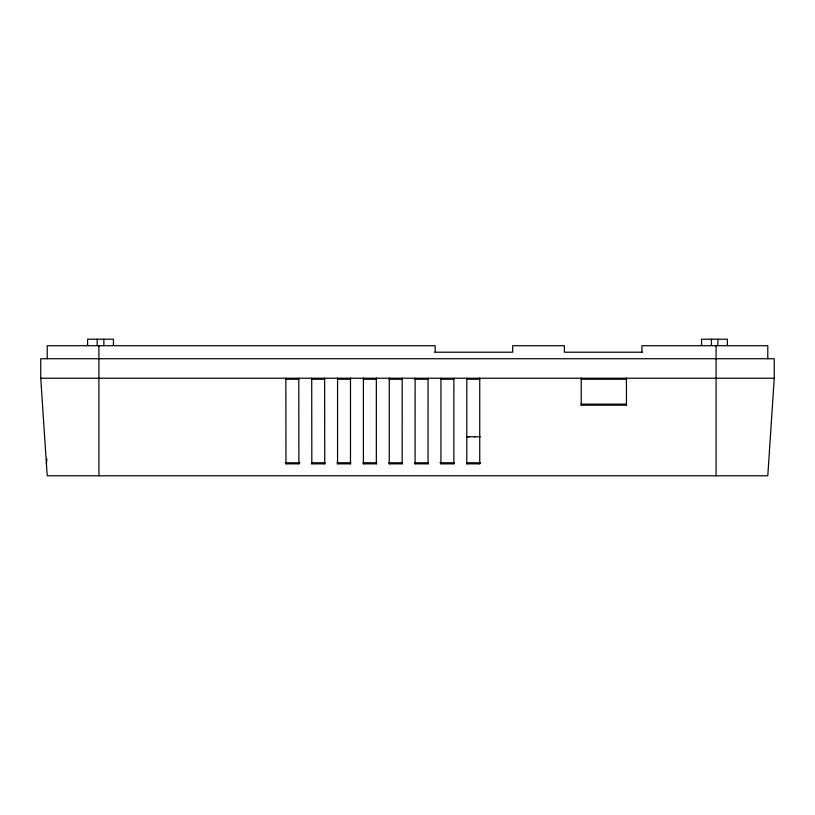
<?xml version="1.0" encoding="UTF-8"?>
<svg xmlns="http://www.w3.org/2000/svg" width="815" height="815" viewBox="0 0 815 815"><rect width="100%" height="100%" fill="white"/><g stroke="black" fill="none" stroke-linecap="round" stroke-linejoin="round"><path stroke-width="1.22" d="M337.563 463.847L337.563 378.231L337.563 379.23L350.491 379.23L350.491 378.231L350.491 463.847L337.563 463.847L337.563 462.777M363.409 463.847L363.409 378.231L363.409 379.23L376.336 379.23L376.336 378.231L376.336 463.847L363.409 463.847L363.409 462.777M402.192 378.231L402.162 463.847L389.264 463.847L389.264 378.231L389.264 379.23L402.192 379.23M415.09 463.847L415.11 378.231L415.11 379.24L428.038 379.24L428.038 378.231L428.028 463.847L415.09 463.847L415.09 462.777M453.884 378.231L453.863 463.847L440.935 463.847L440.966 378.231M466.791 463.847L466.812 378.231L466.812 379.23L479.74 379.23L479.74 378.231L479.74 463.847L466.791 463.847L466.791 462.777L480.29 462.777M581.217 405.187L581.217 378.231L581.217 379.23L626.45 379.23L626.45 378.231L626.45 405.187L581.217 405.187L581.217 404.169L626.45 404.169L626.45 405.187M774.25 378.231L767.791 475.787L47.209 475.787L40.75 378.231L40.75 358.722L774.25 358.722L774.25 378.231L40.75 378.231M46.424 463.847L46.852 458.804M718.137 339.213L717.699 345.407M434.864 352.223L512.696 352.223L512.696 345.713L564.398 345.713L564.398 352.223L642.281 352.223M440.966 379.23L453.884 379.23M469.094 436.769L467.362 436.769L480.29 436.769M474.473 436.769L475.247 436.769M285.352 462.777L299.971 462.777M311.422 462.777L324.788 462.777M336.87 462.777L350.868 462.777M362.96 462.777L376.958 462.777M389.05 462.777L402.406 462.777M414.499 462.777L428.496 462.777M439.947 462.777L453.945 462.777M298.891 463.847L298.789 378.231L298.789 379.24L285.861 379.24L285.861 378.231L285.973 463.847L298.891 463.847L298.891 462.777M324.747 463.847L324.635 378.231L324.635 379.23L311.717 379.23L311.717 378.231L311.819 463.847L324.747 463.847L324.747 462.777M428.018 462.777L428.028 463.847M767.791 358.722L767.791 345.713L641.945 345.713L641.945 352.223M727.388 345.519L727.388 339.213L701.552 339.213L701.552 345.519M716.09 345.713L716.09 475.787M711.454 339.213L711.454 345.407M479.74 462.777L479.74 463.847M453.863 462.777L453.863 463.847M440.935 462.777L440.935 463.847M435.139 352.223L435.139 345.713L47.209 345.713L47.209 358.722M402.162 462.777L402.162 463.847M389.264 462.777L389.264 463.847M376.336 462.777L376.336 463.847M350.491 462.777L350.491 463.847M311.819 462.777L311.819 463.847M285.973 462.777L285.973 463.847M113.448 345.519L113.448 339.213L87.592 339.213L87.592 345.519M103.872 339.213L103.872 345.407M98.91 345.713L98.91 475.787M97.179 339.213L97.179 345.407"/></g></svg>
